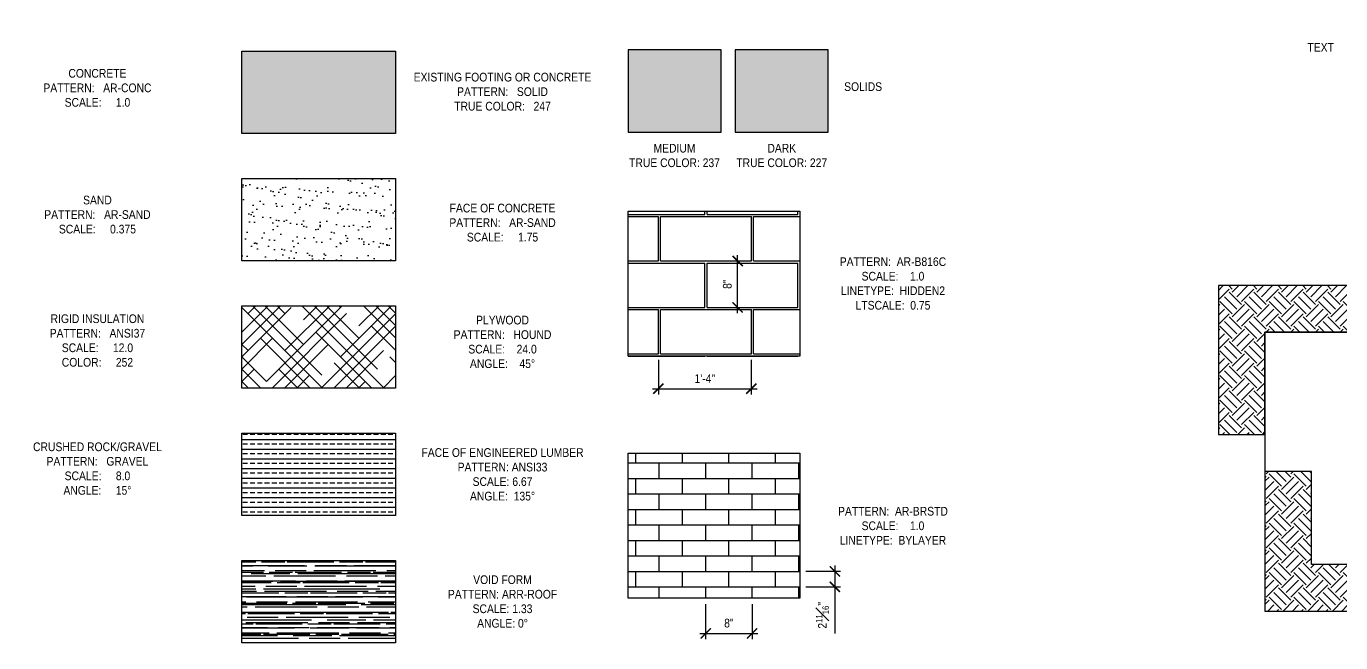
# Model space of a CAD drawing. Header units: inches. Extents: x -16404 to 14624, y -1591 to 16152.
# Drawn here: x 2066.6 to 2292.8, y -400.3 to -294.2 of the extents above; entities that cross this region are included whole.
import ezdxf
from ezdxf import colors
from ezdxf.entities.mleader import LeaderData, LeaderLine
from ezdxf.math import Vec2, Vec3

# ---------------------------------------------------------------- set-up
doc = ezdxf.new("R2010")
doc.units = ezdxf.units.IN
doc.header["$LTSCALE"] = 24
doc.header["$MEASUREMENT"] = 0
doc.linetypes.add('HIDDEN2', pattern=[0.1875, 0.125, -0.0625])
doc.layers.get('0').update_dxf_attribs({"linetype": 'CONTINUOUS'})
doc.layers.get('DefPoints').update_dxf_attribs({"color": 251, "linetype": 'CONTINUOUS'})
for name, color, linetype in [('S-ANNO-DIMS', 2, 'CONTINUOUS'), ('S-ANNO-NOTE', 4, 'CONTINUOUS'), ('S-ANNO-NOTE-EXIST', 251, 'CONTINUOUS'), ('S-FNDN-WALL', 4, 'CONTINUOUS')]:
    doc.layers.add(name, color=color, linetype=linetype)
doc.layers.add('S-ANNO-NONPLOT', color=253, linetype='CONTINUOUS', plot=False)
for name, color, linetype, true_color, transparency in [('S-HATCH-SOIL', 7, 'CONTINUOUS', 0x8f8f8f, 0.8), ('S-POCHE-227', 7, 'CONTINUOUS', 0xe3e3e3, 0.8), ('S-POCHE-237', 7, 'CONTINUOUS', 0xededed, 0.8), ('S-POCHE-247', 7, 'CONTINUOUS', 0xf7f7f7, 0.8)]:
    doc.layers.add(name, color=color, linetype=linetype, true_color=true_color, transparency=transparency)
doc.layers.add('S-HATCH1', color=1, linetype='CONTINUOUS', transparency=0.5)
doc.layers.add('S-HATCH2', color=2, linetype='CONTINUOUS', transparency=0.5)
doc.styles.add('Arial', font='arial.ttf', dxfattribs={"width": 0.85})
doc.dimstyles.new('DIM-16_Se', dxfattribs={"dimscale": 16, "dimtxt": 0.09375, "dimasz": 0.109375, "dimexe": 0.0625, "dimexo": 0.0625, "dimgap": 0.0625, "dimtad": 1, "dimdec": 4, "dimzin": 11, "dimdsep": 46, "dimlunit": 4, "dimtxsty": 'Arial', "dimblk": 'ARCHTICK', "dimcen": 0.125, "dimdle": 0.0625, "dimclrd": 256, "dimclre": 256, "dimclrt": 4, "dimadec": 0, "dimazin": 0, "dimtfac": 0.75, "dimtdec": 4, "dimtmove": 0, "dimatfit": 3, "dimfxl": 1, "dimfrac": 1, "dimtolj": 1, "dimtzin": 0, "dimarcsym": 0})
pattern_1 = [(45, (-2849.382, -2386.5083), (3e-16, 4.2426407), [3, -3]), (45, (-2850.1774, -2385.7128), (3e-16, 4.2426407), [3, -3]), (45, (-2850.973, -2384.9173), (3e-16, 4.2426407), [3, -3]), (135, (-2850.973, -2384.387), (-4.2426407, 9e-16), [3, -3]), (135, (-2850.1774, -2383.5914), (-4.2426407, 9e-16), [3, -3]), (135, (-2849.382, -2382.796), (-4.2426407, 9e-16), [3, -3])]

# ---------------------------------------------------------------- blocks, each defined once
blk = doc.blocks.new('ARROW-LOOP')
at = {"color": 0}
blk.add_lwpolyline([(-1.806, 0), (0.542, 0, 1.317177), (-0.464, -0.281)], format="xyb", dxfattribs=at)
blk = doc.blocks.new('_ARCHTICK')
at = {"color": 0, "linetype": 'ByBlock', "const_width": 0.15}
blk.add_lwpolyline([(-0.5, -0.5), (0.5, 0.5)], dxfattribs=at)
blk = doc.blocks.new('*D701')
at = {"layer": 'DefPoints', "color": 0, "transparency": 16777216}
for p in [(2183.54, -392.65), (2191.54, -392.65), (2191.54, -398.7)]:
    blk.add_point(p, dxfattribs=at)
at = {"layer": 'S-ANNO-DIMS', "lineweight": -2, "transparency": 16777216}
for p, q in [((2183.54, -393.65), (2183.54, -399.7)), ((2191.54, -393.65), (2191.54, -399.7)), ((2182.54, -398.7), (2192.54, -398.7))]:
    blk.add_line(p, q, dxfattribs=at)
at = {"layer": 'S-ANNO-DIMS', "lineweight": -2, "transparency": 16777216, "xscale": 1.75, "yscale": 1.75, "zscale": 1.75, "rotation": 180}
blk.add_blockref('_ARCHTICK', (2183.54, -398.7), dxfattribs=at)
at = {"layer": 'S-ANNO-DIMS', "lineweight": -2, "transparency": 16777216, "xscale": 1.75, "yscale": 1.75, "zscale": 1.75}
blk.add_blockref('_ARCHTICK', (2191.54, -398.7), dxfattribs=at)
at = {"layer": 'S-ANNO-DIMS', "color": 4, "transparency": 16777216, "insert": (2187.54, -396.93), "char_height": 1.5, "attachment_point": 5, "style": 'Arial'}
blk.add_mtext('\\A1;8"', dxfattribs=at)
blk = doc.blocks.new('*D702')
at = {"layer": 'DefPoints', "color": 0, "transparency": 16777216}
for p in [(2199.77, -388.01), (2199.77, -390.68), (2205.77, -390.68)]:
    blk.add_point(p, dxfattribs=at)
at = {"layer": 'S-ANNO-DIMS', "lineweight": -2, "transparency": 16777216}
for p, q in [((2200.77, -388.01), (2206.77, -388.01)), ((2205.77, -387.01), (2205.77, -390.68)), ((2200.77, -390.68), (2206.77, -390.68)), ((2205.77, -390.68), (2205.77, -398.73))]:
    blk.add_line(p, q, dxfattribs=at)
at = {"layer": 'S-ANNO-DIMS', "lineweight": -2, "transparency": 16777216, "xscale": 1.75, "yscale": 1.75, "zscale": 1.75}
for p, rotation in [((2205.77, -388.01), 90), ((2205.77, -390.68), 270)]:
    blk.add_blockref('_ARCHTICK', p, dxfattribs=dict(at, rotation=rotation))
at = {"layer": 'S-ANNO-DIMS', "color": 4, "transparency": 16777216, "insert": (2203.63, -395.58), "char_height": 1.5, "attachment_point": 5, "rotation": 90, "style": 'Arial'}
blk.add_mtext('\\A1;2{\\H0.75x;\\S11#16;}"', dxfattribs=at)
blk = doc.blocks.new('*D703')
at = {"layer": 'DefPoints', "color": 0, "transparency": 16777216}
for p in [(2175.4, -350.58), (2191.4, -350.58), (2191.4, -356.58)]:
    blk.add_point(p, dxfattribs=at)
at = {"layer": 'S-ANNO-DIMS', "lineweight": -2, "transparency": 16777216}
for p, q in [((2175.4, -351.58), (2175.4, -357.58)), ((2191.4, -351.58), (2191.4, -357.58)), ((2174.4, -356.58), (2192.4, -356.58))]:
    blk.add_line(p, q, dxfattribs=at)
at = {"layer": 'S-ANNO-DIMS', "lineweight": -2, "transparency": 16777216, "xscale": 1.75, "yscale": 1.75, "zscale": 1.75, "rotation": 180}
blk.add_blockref('_ARCHTICK', (2175.4, -356.58), dxfattribs=at)
at = {"layer": 'S-ANNO-DIMS', "lineweight": -2, "transparency": 16777216, "xscale": 1.75, "yscale": 1.75, "zscale": 1.75}
blk.add_blockref('_ARCHTICK', (2191.4, -356.58), dxfattribs=at)
at = {"layer": 'S-ANNO-DIMS', "color": 4, "transparency": 16777216, "insert": (2183.4, -354.83), "char_height": 1.5, "attachment_point": 5, "style": 'Arial'}
blk.add_mtext('\\A1;1\'-4"', dxfattribs=at)
blk = doc.blocks.new('*D704')
at = {"layer": 'DefPoints', "color": 0, "transparency": 16777216}
for p in [(2189.04, -334.58), (2189.04, -334.58), (2189.04, -342.58)]:
    blk.add_point(p, dxfattribs=at)
at = {"layer": 'S-ANNO-DIMS', "lineweight": -2, "transparency": 16777216}
blk.add_line((2189.04, -343.58), (2189.04, -333.58), dxfattribs=at)
at = {"layer": 'S-ANNO-DIMS', "lineweight": -2, "transparency": 16777216, "xscale": 1.75, "yscale": 1.75, "zscale": 1.75}
for p, rotation in [((2189.04, -334.58), 90), ((2189.04, -342.58), 270)]:
    blk.add_blockref('_ARCHTICK', p, dxfattribs=dict(at, rotation=rotation))
at = {"layer": 'S-ANNO-DIMS', "color": 4, "transparency": 16777216, "insert": (2187.27, -338.58), "char_height": 1.5, "attachment_point": 5, "rotation": 90, "style": 'Arial'}
blk.add_mtext('\\A1;8"', dxfattribs=at)

msp = doc.modelspace()

# ---------------------------------------------------------------- hatches: boundary and pattern name
at = {"layer": 'S-HATCH-SOIL'}
h = msp.add_hatch(dxfattribs=at)
h.set_pattern_fill('EARTH', color=256, scale=12, angle=45, style=0)
h.set_pattern_definition(pattern_1)
h.paths.add_polyline_path([(2279.773, -346.83929), (2295.773, -346.83929), (2295.773, -338.83929), (2271.773, -338.83929), (2271.773, -364.45973), (2279.773, -364.45973)])
h = msp.add_hatch(dxfattribs=at)
h.set_pattern_fill('EARTH', color=256, scale=12, angle=45, style=0)
h.set_pattern_definition(pattern_1)
h.paths.add_polyline_path([(2287.773, -386.83929), (2287.773, -370.83929), (2279.773, -370.83929), (2279.773, -394.83929), (2305.39344, -394.83929), (2305.39344, -386.83929)])
at = {"layer": 'S-HATCH1', "linetype": 'HIDDEN2', "ltscale": 0.75}
h = msp.add_hatch(dxfattribs=at)
h.set_pattern_fill('AR-B816C', color=256, style=0)
h.set_pattern_definition([(0, (2199.773, -350.9554), (8, 8), [15.625, -0.375]), (0, (2191.773, -350.5804), (8, 8), [15.625, -0.375]), (90, (2199.773, -350.9554), (-8, 8), [-8.375, 7.625]), (90, (2199.398, -350.9554), (-8, 8), [-8.375, 7.625])])
h.paths.add_polyline_path([(2170.1823, -325.9956), (2199.773, -325.9956), (2199.773, -350.95541), (2170.1823, -350.95541)])
at = {"layer": 'S-HATCH1'}
h = msp.add_hatch(dxfattribs=at)
h.set_pattern_fill('HOUND', color=252, scale=24, angle=45, style=0)
h.set_pattern_definition([(45, (-2194.0648, -1772.3633), (3.1819805, 5.30330086), [24, -12]), (135, (-2194.0648, -1772.3633), (3.1819805, -5.30330086), [24, -12])])
h.paths.add_polyline_path([(2103.73043, -342.29773), (2130.1823, -342.29773), (2130.1823, -356.47325), (2103.73043, -356.47325)])
h = msp.add_hatch(dxfattribs=at)
h.set_pattern_fill('ANSI33', color=252, scale=6.666667, angle=135, style=0)
h.set_pattern_definition([(180, (-2656.9324, -2451.975), (-3e-16, -1.66666667), []), (180, (-2657.7658, -2451.1416), (-3e-16, -1.66666667), [0.83333333, -0.41666667])])
h.paths.add_polyline_path([(2103.73043, -364.2389), (2130.1823, -364.2389), (2130.1823, -378.41442), (2103.73043, -378.41442)])
at = {"layer": 'S-HATCH1', "ltscale": 0.75}
h = msp.add_hatch(dxfattribs=at)
h.set_pattern_fill('AR-BRSTD', color=256, style=0)
h.set_pattern_definition([(0, (1443.5436, -310.671), (0, 2.667), []), (90, (1443.5436, -310.671), (-4, 2.667), [2.667, -2.667])])
h.paths.add_polyline_path([(2170.1823, -367.68658), (2199.773, -367.68658), (2199.773, -392.6464), (2170.1823, -392.6464)])
at = {"layer": 'S-HATCH1'}
h = msp.add_hatch(dxfattribs=at)
h.set_pattern_fill('AR-RROOF', color=256, scale=1.333333, style=0)
h.set_pattern_definition([(0, (-207.192, -4997.7206), (2.93333333, 1.33333333), [20, -2.6666667, 6.6666667, -1.3333333]), (0, (-205.4186, -4997.054), (-1.33333333, 1.77333333), [4, -0.44, 8, -1]), (0, (-206.5253, -4996.5873), (6.93333333, 0.89333333), [10.6666667, -1.8666667, 5.3333333, -1.3333333])])
h.paths.add_polyline_path([(2103.73043, -386.12221), (2130.1823, -386.12221), (2130.1823, -400.29773), (2103.73043, -400.29773)])
at = {"layer": 'S-HATCH2'}
h = msp.add_hatch(dxfattribs=at)
h.set_pattern_fill('AR-SAND', color=256, scale=1.75, angle=30, style=0)
h.set_pattern_definition([(67.5, (-2727.3924, -2364.297), (-1.78144, 2.8650679), [0, -2.66, 0, -2.975, 0, -2.84375]), (37.5, (-2727.3924, -2364.297), (0.2127975, 5.8256424), [0, -1.435, 0, -2.3975, 0, -0.91875]), (357.5, (-2729.2565, -2365.3733), (4.7146688, 2.7334507), [0, -0.875, 0, -3.15, 0, -4.1125]), (347.5, (-2729.2565, -2365.3733), (3.7879524, 3.960517), [0, -0.4375, 0, -2.065, 0, -2.3625])])
h.paths.add_polyline_path([(2103.73043, -320.38549), (2130.1823, -320.38549), (2130.1823, -334.561), (2103.73043, -334.561)])
at = {"layer": 'S-POCHE-227'}
h = msp.add_hatch(color=256, dxfattribs=at)
h.dxf.hatch_style = 1
h.paths.add_polyline_path([(2188.63418, -312.44183), (2204.63418, -312.44183), (2204.63418, -298.26632), (2188.63418, -298.26632)])
at = {"layer": 'S-POCHE-237'}
h = msp.add_hatch(color=256, dxfattribs=at)
h.dxf.hatch_style = 1
h.paths.add_polyline_path([(2170.1823, -298.26632), (2170.1823, -312.44183), (2186.1823, -312.44183), (2186.1823, -298.26632)])
at = {"layer": 'S-POCHE-247'}
h = msp.add_hatch(color=256, dxfattribs=at)
h.dxf.hatch_style = 1
h.paths.add_polyline_path([(2103.73043, -298.47325), (2130.1823, -298.47325), (2130.1823, -312.64876), (2103.73043, -312.64876)])

# ---------------------------------------------------------------- linework, layer by layer
at = {"layer": 'S-ANNO-NONPLOT', "linetype": 'ByBlock'}
for points in [[(2103.73043, -298.47325), (2130.1823, -298.47325), (2130.1823, -312.64876), (2103.73043, -312.64876)], [(2170.1823, -298.26632), (2170.1823, -312.44183), (2186.1823, -312.44183), (2186.1823, -298.26632), (2170.1823, -298.26632)], [(2188.63418, -312.44183), (2204.63418, -312.44183), (2204.63418, -298.26632), (2188.63418, -298.26632), (2188.63418, -312.44183)], [(2103.73043, -320.38549), (2130.1823, -320.38549), (2130.1823, -334.561), (2103.73043, -334.561)], [(2170.1823, -325.9956), (2199.773, -325.9956), (2199.773, -350.95541), (2170.1823, -350.95541)], [(2103.73043, -342.29773), (2130.1823, -342.29773), (2130.1823, -356.47325), (2103.73043, -356.47325)], [(2103.73043, -364.2389), (2130.1823, -364.2389), (2130.1823, -378.41442), (2103.73043, -378.41442)], [(2170.1823, -367.68658), (2199.773, -367.68658), (2199.773, -392.6464), (2170.1823, -392.6464)], [(2103.73043, -386.12221), (2130.1823, -386.12221), (2130.1823, -400.29773), (2103.73043, -400.29773)]]:
    msp.add_lwpolyline(points, close=True, dxfattribs=at)
for points in [[(2279.773, -346.83929), (2295.773, -346.83929), (2295.773, -338.83929), (2271.773, -338.83929), (2271.773, -364.45973), (2279.773, -364.45973), (2279.773, -346.83929)], [(2287.773, -386.83929), (2287.773, -370.83929), (2279.773, -370.83929), (2279.773, -394.83929), (2305.39344, -394.83929), (2305.39344, -386.83929), (2287.773, -386.83929)]]:
    msp.add_lwpolyline(points, dxfattribs=at)
at = {"layer": 'S-FNDN-WALL', "linetype": 'Continuous'}
msp.add_lwpolyline([(2279.773, -346.83929), (2279.773, -394.83929), (2327.773, -394.83929), (2327.773, -346.83929)], close=True, dxfattribs=at)

# ---------------------------------------------------------------- texts
at = {"layer": 'S-ANNO-NOTE', "char_height": 1.5, "attachment_point": 5, "style": 'Arial'}
for s, insert, width in [('TEXT', (2289.36734, -297.82906), 11.8897153), ('CONCRETE\\PPATTERN:   AR-CONC \\PSCALE:     1.0', (2078.88733, -304.80512), 39.230233), ('EXISTING FOOTING OR CONCRETE\\PPATTERN:   SOLID\\PTRUE COLOR:   247', (2148.58939, -305.45754), 39.230233), ('SOLIDS', (2210.63418, -304.59819), 39.230233), ('MEDIUM \\PTRUE COLOR: 237', (2178.1823, -316.44183), 39.230233), ('DARK\\PTRUE COLOR: 227', (2196.63418, -316.44183), 39.230233), ('SAND\\PPATTERN:   AR-SAND \\PSCALE:     0.375', (2078.88733, -326.6139), 39.230233), ('FACE OF CONCRETE\\PPATTERN:   AR-SAND \\PSCALE:     1.75', (2148.58939, -327.9988), 39.230233), ('PATTERN:  AR-B816C\\PSCALE:    1.0\\PLINETYPE:  HIDDEN2\\PLTSCALE:  0.75', (2215.773, -338.47551), 39.230233), ('RIGID INSULATION\\PPATTERN:   ANSI37 \\PSCALE:     12.0\\PCOLOR:     252', (2078.88733, -348.29028), 39.230233), ('PLYWOOD\\PPATTERN:   HOUND \\PSCALE:    24.0\\PANGLE:    45%%D', (2148.58939, -348.52614), 39.230233), ('CRUSHED ROCK/GRAVEL\\PPATTERN:   GRAVEL \\PSCALE:     8.0\\PANGLE:     15%%D', (2078.88733, -370.33492), 39.230233), ('FACE OF ENGINEERED LUMBER\\PPATTERN:^IANSI33 \\PSCALE:^I6.67\\PANGLE: ^I135°', (2148.58939, -371.32666), 39.230233), ('PATTERN:  AR-BRSTD\\PSCALE:    1.0\\PLINETYPE:  BYLAYER', (2215.773, -380.16649), 39.230233), ('VOID FORM\\PPATTERN:^IARR-ROOF \\PSCALE:^I1.33\\PANGLE:^I0°', (2148.58939, -393.20997), 39.230233)]:
    msp.add_mtext(s, dxfattribs=dict(at, insert=insert, width=width))

# ---------------------------------------------------------------- dimensions: what is measured, and where the dimension line sits
at = {"layer": 'S-ANNO-DIMS'}
for base, p1, p2, angle, picture, middle in [((2189.03515, -334.58041), (2189.03515, -342.58041), (2189.03515, -334.58041), 270, '*D704', (2187.26929, -338.58041)), ((2191.398, -356.58041), (2175.398, -350.58041), (2191.398, -350.58041), 180, '*D703', (2183.398, -354.82734)), ((2205.773, -390.68096), (2199.773, -388.01396), (2199.773, -390.68096), 90, '*D702', (2203.63381, -395.58118)), ((2191.54365, -398.69725), (2183.54365, -392.6464), (2191.54365, -392.6464), 180, '*D701', (2187.54365, -396.9314))]:
    dim = msp.add_linear_dim(base=base, p1=p1, p2=p2, angle=angle, dimstyle='DIM-16_Se', dxfattribs=at)
    dim.commit()
    dim.dimension.update_dxf_attribs({"geometry": picture, "text_midpoint": middle})

# ---------------------------------------------------------------- leaders
at = {"layer": 'S-ANNO-NOTE'}
ml = msp.add_multileader_mtext('Standard', dxfattribs=at)
ml.set_content('TEXT', color=4, style='Arial')
ml.set_leader_properties(color=2)
ml.set_arrow_properties(name='ARROW-LOOP')
ml.build(insert=Vec2(0, 0))
ml.multileader.update_dxf_attribs({"dogleg_length": 0.36, "arrow_head_size": 2.625, "scale": 24})
ctx = ml.context
ctx.base_point, ctx.scale, ctx.char_height, ctx.arrow_head_size, ctx.landing_gap_size, ctx.plane_origin = Vec3(3220.72254, -312.70998), 24, 2.25, 2.625, 2.16, Vec3(3278.03326, -14.37516)
ctx.text_align_type = 2
notes = []
notes.append((ctx, [(0, (1, 1, 0), (3234.75456, -312.70998), (-1, 0), 3, [(0, [(3251.29703, -295.73942)], 0, [])])]))
ctx.mtext.insert, ctx.mtext.width, ctx.mtext.alignment, ctx.mtext.flow_direction = Vec3(3229.59456, -311.58498), 48, 3, 5
ml = msp.add_multileader_mtext('Standard', dxfattribs=at)
ml.set_content('TEXT', color=4, style='Arial')
ml.set_leader_properties(color=2)
ml.build(insert=Vec2(0, 0))
ml.multileader.update_dxf_attribs({"dogleg_length": 21.88349, "arrow_head_size": 2.625, "scale": 24})
ctx = ml.context
ctx.base_point, ctx.scale, ctx.char_height, ctx.arrow_head_size, ctx.landing_gap_size, ctx.plane_origin = Vec3(3220.72254, -336.70998), 24, 2.25, 2.625, 2.16, Vec3(3288.84188, 103.35107)
ctx.text_align_type = 2
notes.append((ctx, [(0, (1, 1, 0), (3234.75456, -336.70998), (-1, 0), 3, [(0, [(3251.29703, -336.70998), (3242.81175, -328.2247)], 0, [])])]))
ctx.mtext.insert, ctx.mtext.width, ctx.mtext.alignment, ctx.mtext.flow_direction = Vec3(3229.59456, -335.58498), 48, 3, 5
ml = msp.add_multileader_mtext('Standard', dxfattribs=at)
ml.set_content('TEXT', color=4, style='Arial')
ml.set_leader_properties(color=2)
ml.build(insert=Vec2(0, 0))
ml.multileader.update_dxf_attribs({"dogleg_length": 0.36, "arrow_head_size": 2.625, "scale": 24})
ctx = ml.context
ctx.base_point, ctx.scale, ctx.char_height, ctx.arrow_head_size, ctx.landing_gap_size, ctx.plane_origin = Vec3(3220.72254, -360.70998), 24, 2.25, 2.625, 2.16, Vec3(3278.03326, -62.37516)
ctx.text_align_type = 2
notes.append((ctx, [(0, (1, 1, 0), (3234.75456, -360.70998), (-1, 0), 3, [(1, [(3251.29703, -343.73942), (3251.29703, -377.68054)], 0, [])])]))
ctx.mtext.insert, ctx.mtext.width, ctx.mtext.alignment, ctx.mtext.flow_direction = Vec3(3229.59456, -359.58498), 48, 3, 5
at = {"layer": 'S-ANNO-NOTE-EXIST'}
ml = msp.add_multileader_mtext('Standard', dxfattribs=at)
ml.set_content('{\\C256;TEXT}', color=4, style='Arial')
ml.set_leader_properties(color=256)
ml.set_arrow_properties(name='ARROW-LOOP')
ml.build(insert=Vec2(0, 0))
ml.multileader.update_dxf_attribs({"dogleg_length": 0.36, "arrow_head_size": 2.625, "scale": 24})
ctx = ml.context
ctx.base_point, ctx.scale, ctx.char_height, ctx.arrow_head_size, ctx.landing_gap_size, ctx.plane_origin = Vec3(3066.78142, -312.70998), 24, 2.25, 2.625, 2.16, Vec3(3125.46772, -14.37516)
ctx.text_align_type = 2
notes.append((ctx, [(0, (1, 1, 0), (3080.81343, -312.70998), (-1, 0), 3, [(0, [(3097.35591, -295.73942)], 0, [])])]))
ctx.mtext.insert, ctx.mtext.width, ctx.mtext.alignment, ctx.mtext.flow_direction = Vec3(3075.65343, -311.58498), 48, 3, 5
for ctx, leaders in notes:
    for number, flags, end, landing, length, lines in leaders:
        leader = LeaderData()
        leader.index, (leader.has_last_leader_line, leader.has_dogleg_vector, leader.attachment_direction) = number, flags
        leader.last_leader_point, leader.dogleg_vector, leader.dogleg_length = Vec3(end), Vec3(landing), length
        for number, points, colour, breaks in lines:
            line = LeaderLine()
            line.index, line.vertices, line.color, line.breaks = number, Vec3.list(points), colors.encode_raw_color(colour), breaks
            leader.lines.append(line)
        ctx.leaders.append(leader)

doc.saveas('drawing.dxf')
